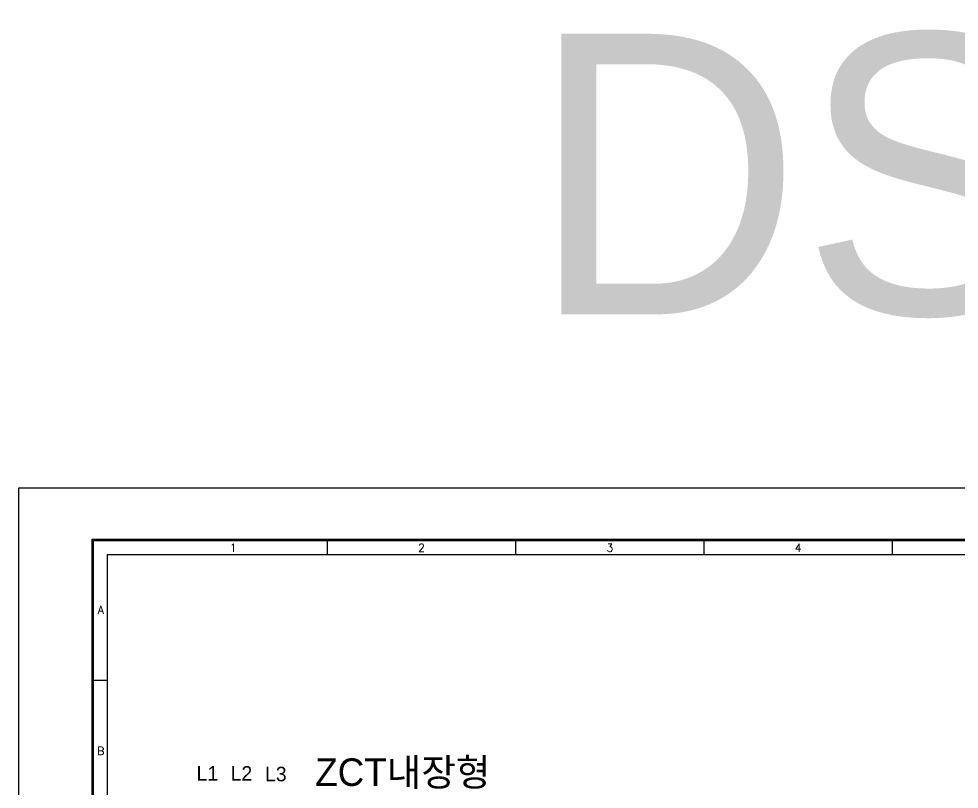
# Model space of a CAD drawing. Header units: millimetres. Extents: x 45 to 885, y 38 to 718.
# Drawn here: x 45.5 to 243.2, y 555.6 to 717.6 of the extents above; entities that cross this region are included whole.
import ezdxf
from ezdxf.enums import TextEntityAlignment as Align

# ---------------------------------------------------------------- set-up
doc = ezdxf.new("R2010")
doc.units = ezdxf.units.MM
for name, color, linetype in [('20', 2, 'Continuous'), ('30', 3, 'Continuous'), ('70', 7, 'Continuous'), ('ASHADE', 7, 'Continuous')]:
    doc.layers.add(name, color=color, linetype=linetype)
doc.styles.add('ghs', font='NGULIM.TTF')
doc.styles.add('SIMPLEX', font='SIMPLEX')

msp = doc.modelspace()

# ---------------------------------------------------------------- linework, layer by layer
msp.add_lwpolyline([(45.491, 618.976), (885.408, 618.976), (885.408, 37.938), (45.491, 37.938)], close=True)
at = {"layer": '20', "color": 7}
for p, q in [((64.163, 604.943), (433.829, 604.943)), ((64.163, 368.63), (64.163, 604.943))]:
    msp.add_line(p, q, dxfattribs=at)
at = {"layer": '30', "color": 7}
for p, q in [((110.396, 604.943), (110.396, 608.21)), ((149.996, 604.943), (149.996, 608.21)), ((189.596, 604.943), (189.596, 608.21)), ((229.196, 604.943), (229.196, 608.21)), ((60.896, 578.51), (64.163, 578.51))]:
    msp.add_line(p, q, dxfattribs=at)
at = {"layer": '70', "color": 7}
for points in [[(437.096, 340.91), (60.896, 340.91), (60.896, 608.21), (437.096, 608.21)], [(436.799, 341.207), (61.193, 341.207), (61.193, 607.913), (436.799, 607.913)]]:
    msp.add_lwpolyline(points, close=True, dxfattribs=at)

# ---------------------------------------------------------------- texts
at = {"layer": '30', "color": 7, "style": 'SIMPLEX'}
for s, p in [('1', (90.596, 606.383)), ('2', (130.196, 606.383)), ('3', (169.796, 606.383)), ('4', (209.396, 606.383)), ('A', (62.727, 593.36)), ('B', (62.727, 563.66))]:
    msp.add_text(s, height=1.683, dxfattribs=at).set_placement(p, align=Align.MIDDLE)
at = {"layer": 'ASHADE', "color": 0, "linetype": 'ByBlock', "lineweight": 25, "ltscale": 2, "style": 'ghs'}
for s, height, p in [('DSP-PTL/PTM', 58.968, (153.114, 655.472)), ('ZCT내장형', 5.7915, (107.82, 556.3)), ('L1', 3.0512, (82.867, 557.414)), ('L2', 3.0512, (90.037, 557.414)), ('L3', 3.0512, (97.271, 557.278))]:
    msp.add_text(s, height=height, dxfattribs=at).set_placement(p)

doc.saveas('drawing.dxf')
